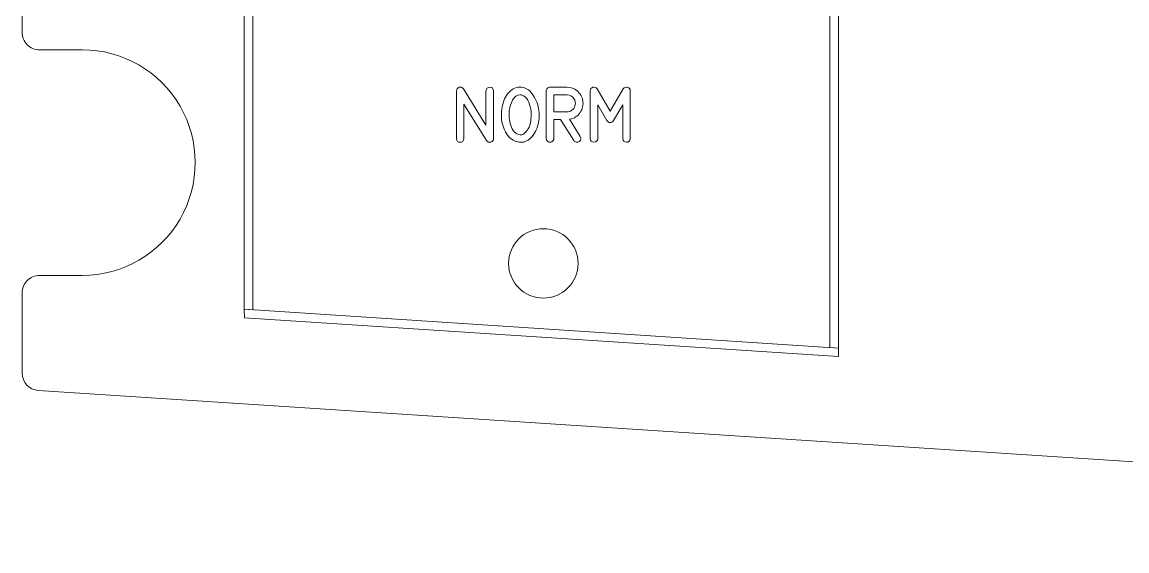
# Model space of a CAD drawing. Header units: millimetres. Extents: x -73 to 73, y -192 to 195.
# Drawn here: x -71.7 to -8.1, y 74.2 to 104.7 of the extents above; entities that cross this region are included whole.
import ezdxf

# ---------------------------------------------------------------- set-up
doc = ezdxf.new("R2010")
doc.units = ezdxf.units.MM
doc.header["$MEASUREMENT"] = 0
doc.layers.add('LED', color=7, linetype='Continuous')

msp = doc.modelspace()

# ---------------------------------------------------------------- linework, layer by layer
at = {"layer": 'LED', "color": 250, "lineweight": 9}
msp.add_ellipse((-41.725, 90.812), major_axis=(0, 2), ratio=1, dxfattribs=at)
msp.add_open_spline([(70.6599, 74.2658), (70.9361, 74.248), (71.2072, 74.3453), (71.409, 74.5346), (71.409, 74.5346), (71.6108, 74.724), (71.7252, 74.987), (71.725, 75.2637), (71.725, 75.2637), (71.725, 75.2637), (71.725, 89.1213), (71.725, 89.1213), (71.725, 89.1213), (71.7248, 89.3867), (71.6193, 89.6411), (71.4315, 89.8287), (71.4315, 89.8287), (71.2437, 90.0162), (70.9904, 90.1215), (70.725, 90.1213), (70.725, 90.1213), (70.725, 90.1213), (68.2625, 90.1213), (68.2625, 90.1213), (68.2625, 90.1213), (65.9403, 90.1213), (63.7945, 91.3602), (62.6333, 93.3713), (62.6333, 93.3713), (61.4722, 95.3824), (61.4722, 97.8602), (62.6333, 99.8713), (62.6333, 99.8713), (63.7945, 101.8824), (65.9403, 103.1213), (68.2625, 103.1213), (68.2625, 103.1213), (68.2625, 103.1213), (70.725, 103.1213), (70.725, 103.1213), (70.725, 103.1213), (70.9904, 103.1215), (71.2448, 103.227), (71.4324, 103.4148), (71.4324, 103.4148), (71.6199, 103.6026), (71.7252, 103.8559), (71.725, 104.1213), (71.725, 104.1213), (71.725, 104.1213), (71.725, 174.8463), (71.725, 174.8463), (71.725, 174.8463), (71.7248, 175.1117), (71.6193, 175.3661), (71.4315, 175.5537), (71.4315, 175.5537), (71.2437, 175.7412), (70.9904, 175.8465), (70.725, 175.8463), (70.725, 175.8463), (70.725, 175.8463), (68.2625, 175.8463), (68.2625, 175.8463), (68.2625, 175.8463), (65.9403, 175.8463), (63.7945, 177.0852), (62.6333, 179.0963), (62.6333, 179.0963), (61.4722, 181.1074), (61.4722, 183.5852), (62.6333, 185.5963), (62.6333, 185.5963), (63.7945, 187.6074), (65.9403, 188.8463), (68.2625, 188.8463), (68.2625, 188.8463), (68.2625, 188.8463), (70.725, 188.8463), (70.725, 188.8463), (70.725, 188.8463), (70.9904, 188.8465), (71.2448, 188.952), (71.4324, 189.1398), (71.4324, 189.1398), (71.6199, 189.3276), (71.7252, 189.5809), (71.725, 189.8463), (71.725, 189.8463), (71.725, 189.8463), (71.725, 193.6206), (71.725, 193.6206), (71.725, 193.6206), (71.7248, 193.886), (71.6193, 194.1404), (71.4315, 194.328), (71.4315, 194.328), (71.2437, 194.5155), (70.9904, 194.6208), (70.725, 194.6206), (70.725, 194.6206), (70.725, 194.6206), (-70.725, 194.6206), (-70.725, 194.6206), (-70.725, 194.6206), (-70.9904, 194.6204), (-71.2448, 194.5148), (-71.4324, 194.3271), (-71.4324, 194.3271), (-71.6199, 194.1393), (-71.7252, 193.886), (-71.725, 193.6206), (-71.725, 193.6206), (-71.725, 193.6206), (-71.725, 189.8463), (-71.725, 189.8463), (-71.725, 189.8463), (-71.7248, 189.5809), (-71.6192, 189.3265), (-71.4315, 189.1389), (-71.4315, 189.1389), (-71.2437, 188.9514), (-70.9904, 188.8461), (-70.725, 188.8463), (-70.725, 188.8463), (-70.725, 188.8463), (-68.2625, 188.8463), (-68.2625, 188.8463), (-68.2625, 188.8463), (-65.9403, 188.8463), (-63.7944, 187.6074), (-62.6333, 185.5963), (-62.6333, 185.5963), (-61.4722, 183.5852), (-61.4722, 181.1074), (-62.6333, 179.0963), (-62.6333, 179.0963), (-63.7944, 177.0852), (-65.9403, 175.8463), (-68.2625, 175.8463), (-68.2625, 175.8463), (-68.2625, 175.8463), (-70.725, 175.8463), (-70.725, 175.8463), (-70.725, 175.8463), (-70.9904, 175.8461), (-71.2448, 175.7405), (-71.4324, 175.5528), (-71.4324, 175.5528), (-71.6199, 175.365), (-71.7252, 175.1117), (-71.725, 174.8463), (-71.725, 174.8463), (-71.725, 174.8463), (-71.725, 104.1213), (-71.725, 104.1213), (-71.725, 104.1213), (-71.7248, 103.8559), (-71.6192, 103.6015), (-71.4315, 103.4139), (-71.4315, 103.4139), (-71.2437, 103.2264), (-70.9904, 103.1211), (-70.725, 103.1213), (-70.725, 103.1213), (-70.725, 103.1213), (-68.2625, 103.1213), (-68.2625, 103.1213), (-68.2625, 103.1213), (-65.9403, 103.1213), (-63.7944, 101.8824), (-62.6333, 99.8713), (-62.6333, 99.8713), (-61.4722, 97.8602), (-61.4722, 95.3824), (-62.6333, 93.3713), (-62.6333, 93.3713), (-63.7944, 91.3602), (-65.9403, 90.1213), (-68.2625, 90.1213), (-68.2625, 90.1213), (-68.2625, 90.1213), (-70.725, 90.1213), (-70.725, 90.1213), (-70.725, 90.1213), (-70.9904, 90.1211), (-71.2448, 90.0155), (-71.4324, 89.8278), (-71.4324, 89.8278), (-71.6199, 89.64), (-71.7252, 89.3867), (-71.725, 89.1213), (-71.725, 89.1213), (-71.725, 89.1213), (-71.725, 84.4887), (-71.725, 84.4887), (-71.725, 84.4887), (-71.7247, 83.9613), (-71.3163, 83.5248), (-70.7901, 83.4908), (-70.7901, 83.4908), (-70.7901, 83.4908), (70.6599, 74.2658), (70.6599, 74.2658)], degree=3, knots=[0, 0, 0, 0, 0.0192308, 0.0192308, 0.0192308, 0.0192308, 0.0384615, 0.0384615, 0.0384615, 0.0384615, 0.0576923, 0.0576923, 0.0576923, 0.0576923, 0.0769231, 0.0769231, 0.0769231, 0.0769231, 0.0961538, 0.0961538, 0.0961538, 0.0961538, 0.1153846, 0.1153846, 0.1153846, 0.1153846, 0.1346154, 0.1346154, 0.1346154, 0.1346154, 0.1538462, 0.1538462, 0.1538462, 0.1538462, 0.1730769, 0.1730769, 0.1730769, 0.1730769, 0.1923077, 0.1923077, 0.1923077, 0.1923077, 0.2115385, 0.2115385, 0.2115385, 0.2115385, 0.2307692, 0.2307692, 0.2307692, 0.2307692, 0.25, 0.25, 0.25, 0.25, 0.2692308, 0.2692308, 0.2692308, 0.2692308, 0.2884615, 0.2884615, 0.2884615, 0.2884615, 0.3076923, 0.3076923, 0.3076923, 0.3076923, 0.3269231, 0.3269231, 0.3269231, 0.3269231, 0.3461538, 0.3461538, 0.3461538, 0.3461538, 0.3653846, 0.3653846, 0.3653846, 0.3653846, 0.3846154, 0.3846154, 0.3846154, 0.3846154, 0.4038462, 0.4038462, 0.4038462, 0.4038462, 0.4230769, 0.4230769, 0.4230769, 0.4230769, 0.4423077, 0.4423077, 0.4423077, 0.4423077, 0.4615385, 0.4615385, 0.4615385, 0.4615385, 0.4807692, 0.4807692, 0.4807692, 0.4807692, 0.5, 0.5, 0.5, 0.5, 0.5192308, 0.5192308, 0.5192308, 0.5192308, 0.5384615, 0.5384615, 0.5384615, 0.5384615, 0.5576923, 0.5576923, 0.5576923, 0.5576923, 0.5769231, 0.5769231, 0.5769231, 0.5769231, 0.5961538, 0.5961538, 0.5961538, 0.5961538, 0.6153846, 0.6153846, 0.6153846, 0.6153846, 0.6346154, 0.6346154, 0.6346154, 0.6346154, 0.6538462, 0.6538462, 0.6538462, 0.6538462, 0.6730769, 0.6730769, 0.6730769, 0.6730769, 0.6923077, 0.6923077, 0.6923077, 0.6923077, 0.7115385, 0.7115385, 0.7115385, 0.7115385, 0.7307692, 0.7307692, 0.7307692, 0.7307692, 0.75, 0.75, 0.75, 0.75, 0.7692308, 0.7692308, 0.7692308, 0.7692308, 0.7884615, 0.7884615, 0.7884615, 0.7884615, 0.8076923, 0.8076923, 0.8076923, 0.8076923, 0.8269231, 0.8269231, 0.8269231, 0.8269231, 0.8461538, 0.8461538, 0.8461538, 0.8461538, 0.8653846, 0.8653846, 0.8653846, 0.8653846, 0.8846154, 0.8846154, 0.8846154, 0.8846154, 0.9038462, 0.9038462, 0.9038462, 0.9038462, 0.9230769, 0.9230769, 0.9230769, 0.9230769, 0.9423077, 0.9423077, 0.9423077, 0.9423077, 0.9615385, 0.9615385, 0.9615385, 0.9615385, 1, 1, 1, 1], dxfattribs=at)
at = {"layer": 'LED', "color": 240, "lineweight": 9}
for points, knots in [([(-58.936, 88.1698), (-58.936, 88.1698), (-58.936, 138.8252), (-58.936, 138.8252), (-58.936, 138.8252), (-58.936, 138.8252), (-58.436, 138.8252), (-58.436, 138.8252), (-58.436, 138.8252), (-58.436, 138.8252), (-58.436, 88.1383), (-58.436, 88.1383), (-58.436, 88.1383), (-58.436, 88.1383), (-58.936, 88.1698), (-58.936, 88.1698)], [0, 0, 0, 0, 0.2, 0.2, 0.2, 0.2, 0.4, 0.4, 0.4, 0.4, 0.6, 0.6, 0.6, 0.6, 1, 1, 1, 1]), ([(-25.236, 85.9731), (-25.236, 85.9731), (-25.236, 138.8252), (-25.236, 138.8252), (-25.236, 138.8252), (-25.236, 138.8252), (-24.736, 138.8252), (-24.736, 138.8252), (-24.736, 138.8252), (-24.736, 138.8252), (-24.736, 85.9394), (-24.736, 85.9394), (-24.736, 85.9394), (-24.736, 85.9394), (-25.236, 85.9731), (-25.236, 85.9731)], [0, 0, 0, 0, 0.2, 0.2, 0.2, 0.2, 0.4, 0.4, 0.4, 0.4, 0.6, 0.6, 0.6, 0.6, 1, 1, 1, 1]), ([(-44.5891, 98.0075), (-44.5891, 97.899), (-44.6415, 97.8302), (-44.7463, 97.8006), (-44.7463, 97.8006), (-44.8516, 97.7715), (-44.9325, 97.8022), (-44.9907, 97.8932), (-44.9907, 97.8932), (-44.9907, 97.8932), (-46.293, 99.9813), (-46.293, 99.9813), (-46.293, 99.9813), (-46.293, 99.9813), (-46.293, 98.0075), (-46.293, 98.0075), (-46.293, 98.0075), (-46.3158, 97.863), (-46.3888, 97.7905), (-46.5121, 97.7905), (-46.5121, 97.7905), (-46.6359, 97.7905), (-46.7084, 97.863), (-46.7301, 98.0075), (-46.7301, 98.0075), (-46.7301, 98.0075), (-46.7301, 100.7454), (-46.7301, 100.7454), (-46.7301, 100.7454), (-46.7148, 100.8528), (-46.6597, 100.9237), (-46.565, 100.9581), (-46.565, 100.9581), (-46.4703, 100.992), (-46.3914, 100.9597), (-46.3285, 100.8618), (-46.3285, 100.8618), (-46.3285, 100.8618), (-45.0262, 98.7705), (-45.0262, 98.7705), (-45.0262, 98.7705), (-45.0262, 98.7705), (-45.0262, 100.7454), (-45.0262, 100.7454), (-45.0262, 100.7454), (-45.0066, 100.893), (-44.9315, 100.9666), (-44.8008, 100.965), (-44.8008, 100.965), (-44.6701, 100.9634), (-44.5997, 100.8904), (-44.5891, 100.7454), (-44.5891, 100.7454), (-44.5891, 100.7454), (-44.5891, 98.0075), (-44.5891, 98.0075)], [0, 0, 0, 0, 0.0666667, 0.0666667, 0.0666667, 0.0666667, 0.1333333, 0.1333333, 0.1333333, 0.1333333, 0.2, 0.2, 0.2, 0.2, 0.2666667, 0.2666667, 0.2666667, 0.2666667, 0.3333333, 0.3333333, 0.3333333, 0.3333333, 0.4, 0.4, 0.4, 0.4, 0.4666667, 0.4666667, 0.4666667, 0.4666667, 0.5333333, 0.5333333, 0.5333333, 0.5333333, 0.6, 0.6, 0.6, 0.6, 0.6666667, 0.6666667, 0.6666667, 0.6666667, 0.7333333, 0.7333333, 0.7333333, 0.7333333, 0.8, 0.8, 0.8, 0.8, 0.8666667, 0.8666667, 0.8666667, 0.8666667, 1, 1, 1, 1]), ([(-42.0819, 100.0554), (-41.9872, 99.7691), (-41.9512, 99.4722), (-41.9745, 99.1642), (-41.9745, 99.1642), (-41.9978, 98.8563), (-42.0825, 98.5753), (-42.228, 98.3208), (-42.228, 98.3208), (-42.3201, 98.1625), (-42.4455, 98.0281), (-42.6048, 97.9175), (-42.6048, 97.9175), (-42.764, 97.8069), (-42.9397, 97.7683), (-43.1318, 97.8016), (-43.1318, 97.8016), (-43.4451, 97.8561), (-43.6848, 98.0197), (-43.8509, 98.2911), (-43.8509, 98.2911), (-44.0176, 98.5631), (-44.1129, 98.8658), (-44.1372, 99.1992), (-44.1372, 99.1992), (-44.1616, 99.5325), (-44.1166, 99.8569), (-44.0023, 100.1734), (-44.0023, 100.1734), (-43.888, 100.4898), (-43.7059, 100.7195), (-43.4557, 100.8634), (-43.4557, 100.8634), (-43.3339, 100.9338), (-43.2059, 100.9687), (-43.0731, 100.9687), (-43.0731, 100.9687), (-42.8185, 100.9687), (-42.6111, 100.8729), (-42.4497, 100.6814), (-42.4497, 100.6814), (-42.2883, 100.4893), (-42.1661, 100.2808), (-42.0819, 100.0554)], [0, 0, 0, 0, 0.0833333, 0.0833333, 0.0833333, 0.0833333, 0.1666667, 0.1666667, 0.1666667, 0.1666667, 0.25, 0.25, 0.25, 0.25, 0.3333333, 0.3333333, 0.3333333, 0.3333333, 0.4166667, 0.4166667, 0.4166667, 0.4166667, 0.5, 0.5, 0.5, 0.5, 0.5833333, 0.5833333, 0.5833333, 0.5833333, 0.6666667, 0.6666667, 0.6666667, 0.6666667, 0.75, 0.75, 0.75, 0.75, 0.8333333, 0.8333333, 0.8333333, 0.8333333, 1, 1, 1, 1]), ([(-43.0604, 100.5284), (-43.2503, 100.5284), (-43.3943, 100.4263), (-43.4922, 100.2215), (-43.4922, 100.2215), (-43.5901, 100.0167), (-43.6514, 99.8421), (-43.6774, 99.6976), (-43.6774, 99.6976), (-43.697, 99.5918), (-43.7044, 99.4643), (-43.6991, 99.3145), (-43.6991, 99.3145), (-43.6938, 99.1648), (-43.6721, 99.0166), (-43.634, 98.8706), (-43.634, 98.8706), (-43.5959, 98.724), (-43.5382, 98.5922), (-43.462, 98.4753), (-43.462, 98.4753), (-43.3853, 98.3578), (-43.2853, 98.28), (-43.1614, 98.2419), (-43.1614, 98.2419), (-43.0164, 98.1964), (-42.8916, 98.225), (-42.7868, 98.3276), (-42.7868, 98.3276), (-42.682, 98.4308), (-42.6026, 98.5398), (-42.5487, 98.6557), (-42.5487, 98.6557), (-42.4942, 98.7748), (-42.4566, 98.9304), (-42.4365, 99.124), (-42.4365, 99.124), (-42.4164, 99.3172), (-42.4211, 99.5103), (-42.4502, 99.7029), (-42.4502, 99.7029), (-42.4799, 99.8956), (-42.5375, 100.0691), (-42.6233, 100.2236), (-42.6233, 100.2236), (-42.709, 100.3782), (-42.8312, 100.4766), (-42.9889, 100.5189), (-42.9889, 100.5189), (-43.0096, 100.5253), (-43.0334, 100.5284), (-43.0604, 100.5284)], [0, 0, 0, 0, 0.0714286, 0.0714286, 0.0714286, 0.0714286, 0.1428571, 0.1428571, 0.1428571, 0.1428571, 0.2142857, 0.2142857, 0.2142857, 0.2142857, 0.2857143, 0.2857143, 0.2857143, 0.2857143, 0.3571429, 0.3571429, 0.3571429, 0.3571429, 0.4285714, 0.4285714, 0.4285714, 0.4285714, 0.5, 0.5, 0.5, 0.5, 0.5714286, 0.5714286, 0.5714286, 0.5714286, 0.6428571, 0.6428571, 0.6428571, 0.6428571, 0.7142857, 0.7142857, 0.7142857, 0.7142857, 0.7857143, 0.7857143, 0.7857143, 0.7857143, 0.8571429, 0.8571429, 0.8571429, 0.8571429, 1, 1, 1, 1]), ([(-39.6002, 98.1303), (-39.534, 98.0133), (-39.5526, 97.9154), (-39.6557, 97.8355), (-39.6557, 97.8355), (-39.7055, 97.8006), (-39.7626, 97.7884), (-39.8272, 97.8001), (-39.8272, 97.8001), (-39.8918, 97.8112), (-39.9388, 97.8434), (-39.969, 97.8958), (-39.969, 97.8958), (-39.969, 97.8958), (-40.7331, 99.1039), (-40.7331, 99.1039), (-40.7331, 99.1039), (-40.7331, 99.1039), (-41.121, 99.1039), (-41.121, 99.1039), (-41.121, 99.1039), (-41.121, 99.1039), (-41.121, 98.0122), (-41.121, 98.0122), (-41.121, 98.0122), (-41.121, 97.9223), (-41.1618, 97.8577), (-41.2432, 97.8175), (-41.2432, 97.8175), (-41.3253, 97.7778), (-41.4015, 97.7852), (-41.4729, 97.8403), (-41.4729, 97.8403), (-41.5295, 97.8826), (-41.5581, 97.9398), (-41.5581, 98.0122), (-41.5581, 98.0122), (-41.5581, 98.0122), (-41.5581, 100.7517), (-41.5581, 100.7517), (-41.5581, 100.7517), (-41.5581, 100.8115), (-41.5369, 100.8629), (-41.4951, 100.9052), (-41.4951, 100.9052), (-41.4533, 100.9475), (-41.402, 100.9687), (-41.3411, 100.9687), (-41.3411, 100.9687), (-41.3411, 100.9687), (-40.3786, 100.9687), (-40.3786, 100.9687), (-40.3786, 100.9687), (-40.1468, 100.9687), (-39.9457, 100.8951), (-39.7753, 100.748), (-39.7753, 100.748), (-39.6049, 100.6004), (-39.4986, 100.4136), (-39.4573, 100.1871), (-39.4573, 100.1871), (-39.4139, 99.9442), (-39.4652, 99.7172), (-39.6118, 99.5061), (-39.6118, 99.5061), (-39.7579, 99.2944), (-39.9521, 99.1664), (-40.1939, 99.1209), (-40.1939, 99.1209), (-40.1939, 99.1209), (-40.2235, 99.1161), (-40.2235, 99.1161), (-40.2235, 99.1161), (-40.2235, 99.1161), (-39.6002, 98.1303), (-39.6002, 98.1303)], [0, 0, 0, 0, 0.05, 0.05, 0.05, 0.05, 0.1, 0.1, 0.1, 0.1, 0.15, 0.15, 0.15, 0.15, 0.2, 0.2, 0.2, 0.2, 0.25, 0.25, 0.25, 0.25, 0.3, 0.3, 0.3, 0.3, 0.35, 0.35, 0.35, 0.35, 0.4, 0.4, 0.4, 0.4, 0.45, 0.45, 0.45, 0.45, 0.5, 0.5, 0.5, 0.5, 0.55, 0.55, 0.55, 0.55, 0.6, 0.6, 0.6, 0.6, 0.65, 0.65, 0.65, 0.65, 0.7, 0.7, 0.7, 0.7, 0.75, 0.75, 0.75, 0.75, 0.8, 0.8, 0.8, 0.8, 0.85, 0.85, 0.85, 0.85, 0.9, 0.9, 0.9, 0.9, 1, 1, 1, 1]), ([(-40.3786, 99.5394), (-40.2728, 99.5394), (-40.1754, 99.5712), (-40.086, 99.6357), (-40.086, 99.6357), (-39.9965, 99.6998), (-39.9367, 99.7834), (-39.9055, 99.8866), (-39.9055, 99.8866), (-39.8568, 100.0458), (-39.8791, 100.1898), (-39.9722, 100.3184), (-39.9722, 100.3184), (-40.0653, 100.4469), (-40.1934, 100.5179), (-40.3564, 100.5316), (-40.3564, 100.5316), (-40.3564, 100.5316), (-41.121, 100.5316), (-41.121, 100.5316), (-41.121, 100.5316), (-41.121, 100.5316), (-41.121, 99.5394), (-41.121, 99.5394), (-41.121, 99.5394), (-41.121, 99.5394), (-40.3786, 99.5394), (-40.3786, 99.5394)], [0, 0, 0, 0, 0.125, 0.125, 0.125, 0.125, 0.25, 0.25, 0.25, 0.25, 0.375, 0.375, 0.375, 0.375, 0.5, 0.5, 0.5, 0.5, 0.625, 0.625, 0.625, 0.625, 0.75, 0.75, 0.75, 0.75, 1, 1, 1, 1]), ([(-36.7199, 98.0107), (-36.7427, 97.8662), (-36.8157, 97.7937), (-36.939, 97.7942), (-36.939, 97.7942), (-37.0628, 97.7948), (-37.1353, 97.8673), (-37.157, 98.0107), (-37.157, 98.0107), (-37.157, 98.0107), (-37.157, 99.9469), (-37.157, 99.9469), (-37.157, 99.9469), (-37.157, 99.9469), (-37.6888, 99.0372), (-37.6888, 99.0372), (-37.6888, 99.0372), (-37.7454, 98.969), (-37.8089, 98.933), (-37.8788, 98.9298), (-37.8788, 98.9298), (-37.9486, 98.9272), (-38.0105, 98.9626), (-38.0656, 99.0372), (-38.0656, 99.0372), (-38.0656, 99.0372), (-38.5942, 99.9426), (-38.5942, 99.9426), (-38.5942, 99.9426), (-38.5942, 99.9426), (-38.5926, 98.0107), (-38.5926, 98.0107), (-38.5926, 98.0107), (-38.609, 97.8673), (-38.6836, 97.7953), (-38.8165, 97.7958), (-38.8165, 97.7958), (-38.9493, 97.7963), (-39.0207, 97.8683), (-39.0313, 98.0107), (-39.0313, 98.0107), (-39.0313, 98.0107), (-39.0313, 100.7486), (-39.0313, 100.7486), (-39.0313, 100.7486), (-39.0228, 100.8676), (-38.971, 100.9385), (-38.8747, 100.9618), (-38.8747, 100.9618), (-38.7784, 100.9851), (-38.6947, 100.9523), (-38.6233, 100.8634), (-38.6233, 100.8634), (-38.6233, 100.8634), (-37.8777, 99.5812), (-37.8777, 99.5812), (-37.8777, 99.5812), (-37.8777, 99.5812), (-37.1242, 100.8634), (-37.1242, 100.8634), (-37.1242, 100.8634), (-37.0533, 100.9523), (-36.9702, 100.9846), (-36.8755, 100.9608), (-36.8755, 100.9608), (-36.7813, 100.937), (-36.7289, 100.8666), (-36.7199, 100.7486), (-36.7199, 100.7486), (-36.7199, 100.7486), (-36.7199, 98.0107), (-36.7199, 98.0107)], [0, 0, 0, 0, 0.0526316, 0.0526316, 0.0526316, 0.0526316, 0.1052632, 0.1052632, 0.1052632, 0.1052632, 0.1578947, 0.1578947, 0.1578947, 0.1578947, 0.2105263, 0.2105263, 0.2105263, 0.2105263, 0.2631579, 0.2631579, 0.2631579, 0.2631579, 0.3157895, 0.3157895, 0.3157895, 0.3157895, 0.3684211, 0.3684211, 0.3684211, 0.3684211, 0.4210526, 0.4210526, 0.4210526, 0.4210526, 0.4736842, 0.4736842, 0.4736842, 0.4736842, 0.5263158, 0.5263158, 0.5263158, 0.5263158, 0.5789474, 0.5789474, 0.5789474, 0.5789474, 0.6315789, 0.6315789, 0.6315789, 0.6315789, 0.6842105, 0.6842105, 0.6842105, 0.6842105, 0.7368421, 0.7368421, 0.7368421, 0.7368421, 0.7894737, 0.7894737, 0.7894737, 0.7894737, 0.8421053, 0.8421053, 0.8421053, 0.8421053, 0.8947368, 0.8947368, 0.8947368, 0.8947368, 1, 1, 1, 1])]:
    msp.add_open_spline(points, degree=3, knots=knots, dxfattribs=at)
at = {"layer": 'LED', "color": 175, "lineweight": 9}
msp.add_open_spline([(-58.936, 88.1698), (-58.936, 88.1698), (-24.736, 85.9394), (-24.736, 85.9394), (-24.736, 85.9394), (-24.736, 85.9394), (-24.7341, 85.4414), (-24.7341, 85.4414), (-24.7341, 85.4414), (-24.7341, 85.4414), (-58.9326, 87.6718), (-58.9326, 87.6718), (-58.9326, 87.6718), (-58.9326, 87.6718), (-58.936, 88.1698), (-58.936, 88.1698)], degree=3, knots=[0, 0, 0, 0, 0.2, 0.2, 0.2, 0.2, 0.4, 0.4, 0.4, 0.4, 0.6, 0.6, 0.6, 0.6, 1, 1, 1, 1], dxfattribs=at)

doc.saveas('drawing.dxf')
